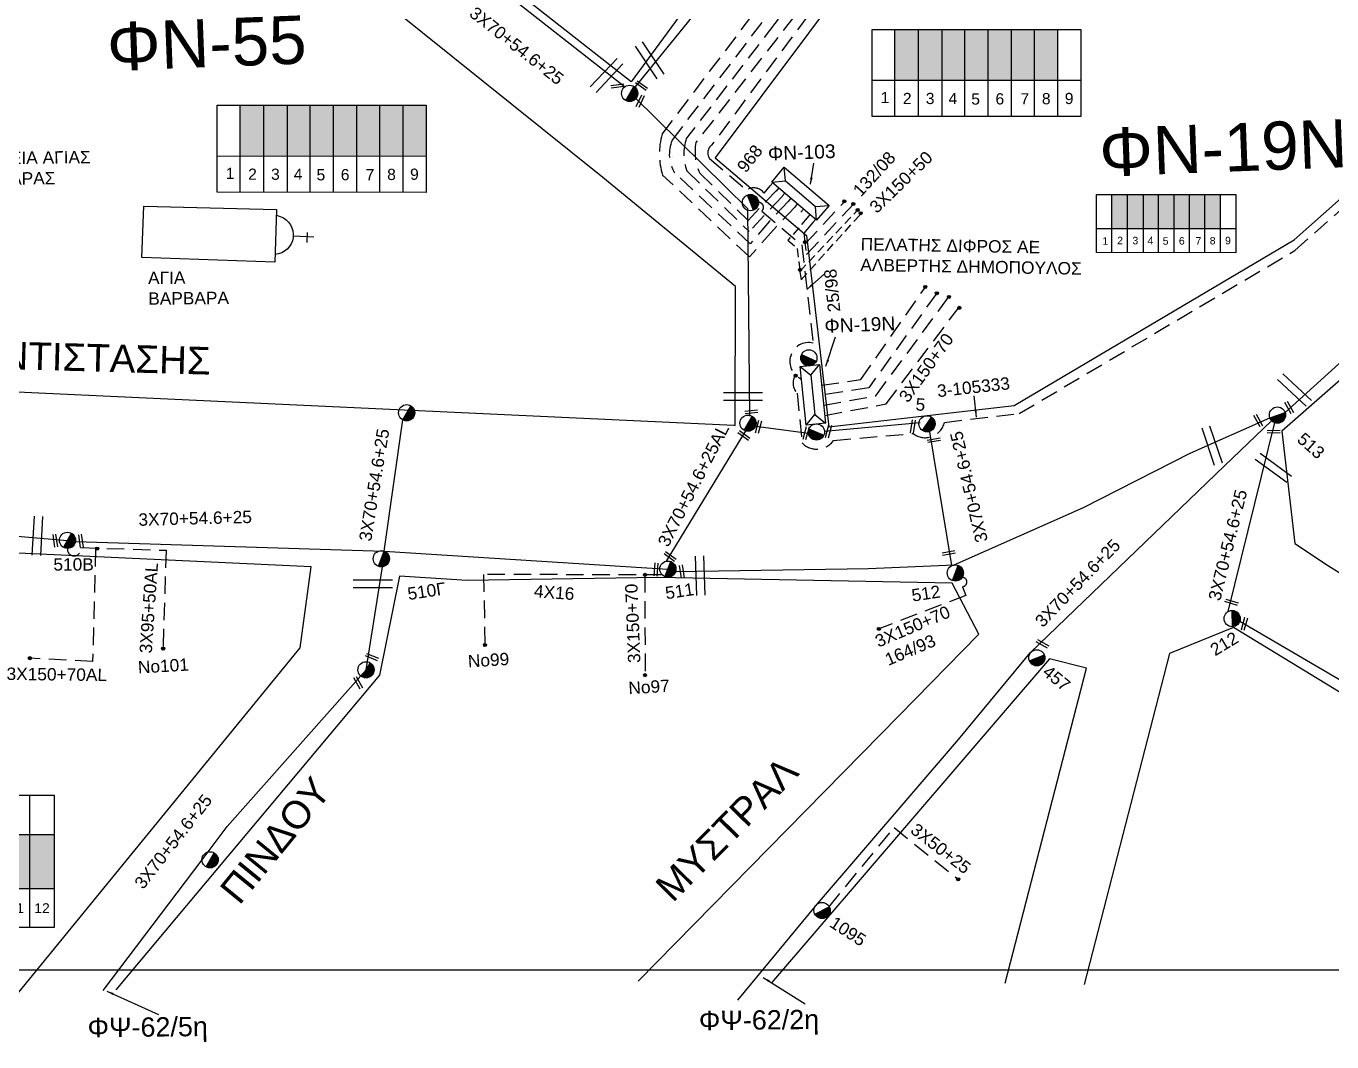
# Model space of a CAD drawing. Header units: millimetres. Extents: x 898 to 5598, y 789 to 3443.
# Drawn here: x 1073.8 to 1263.6, y 791.4 to 939 of the extents above; entities that cross this region are included whole.
import ezdxf
from ezdxf.enums import TextEntityAlignment as Align

# ---------------------------------------------------------------- set-up
doc = ezdxf.new("R2010")
doc.units = ezdxf.units.MM
doc.linetypes.add('DASHED', pattern=[19.05, 12.7, -6.35])
for name, color, linetype in [('Pillar OTE', 7, 'Continuous'), ('Άγνωστα', 7, 'Continuous'), ('Ασφαλειοκιβώτια Χ.Τ 12 αναχωρήσεων', 7, 'Continuous'), ('Εναέρια παροχή ΧΤ 4x16', 7, 'SYN_LINE'), ('Επιγραφές - Σχήματα', 7, 'Continuous'), ('Καλώδια ΧΤ   3x150+50AL', 7, 'DASHED'), ('Καλώδια ΧΤ   3x150+50AL XLPE', 7, 'DASHED'), ('Καλώδια ΧΤ   3x150+70AL', 7, 'DASHED'), ('Καλώδια ΧΤ   3x150AL+50CU', 7, 'DASHED'), ('Καλώδια ΧΤ   3x150AL+50XLPE', 7, 'DASHED'), ('Καλώδια ΧΤ   3x95+50 AL XLPE', 7, 'DASHED'), ('Μηχανική τομή', 7, 'Continuous'), ('Στύλος ΦΜ', 7, 'Continuous'), ('Στύλος ΦΜ @ 1', 7, 'Continuous'), ('Συνδέσεις', 7, 'Continuous'), ('Συνεστραμμένα ΧΤ   3x70+54.6+25 AL', 7, 'SYN_LINE'), ('Συνεστραμμένα ΧΤ   4x120+25 AL', 7, 'SYN_LINE'), ('Τομή', 7, 'Continuous'), ('Υποσταθμός εναέριος 2 στύλων', 7, 'Continuous'), ('Υποσταθμός πόλεως', 7, 'Continuous'), ('Υπόβαθρο ΔΕΗ', 7, 'Continuous'), ('Υπόγεια καλώδια Παροχών ΧΤ   4x50AL', 7, 'DASHED')]:
    doc.layers.add(name, color=color, linetype=linetype)
doc.styles.add('arial', font='arial.ttf')
doc.styles.get("Standard").update_dxf_attribs({"font": 'arial.ttf'})
doc.linetypes.add('SYN_LINE', pattern='A,0.5,-0.0001,["/\\/\\/\\/",Standard,S=0.1,R=0,X=0,Y=-0.05],-0.25', length=0.7501)
doc.dimstyles.new('ISO-25', dxfattribs={"dimtxt": 2.5, "dimasz": 2.5, "dimexe": 1.25, "dimexo": 0.625, "dimtad": 1, "dimtxsty": 'Standard', "dimcen": 2.5, "dimadec": 0, "dimazin": 0, "dimtfac": 1, "dimtmove": 0, "dimatfit": 3, "dimfxl": 1, "dimarcsym": 0})

# ---------------------------------------------------------------- blocks, each defined once
blk = doc.blocks.new('ΥΠΑΡΧΩΝ ΤΣΙΜΕΝΤΕΝΙΟΣ ΣΤΥΛΟΣ')
at = {"layer": 'Στύλος ΦΜ'}
blk.add_hatch(color=7, dxfattribs=at).paths.add_polyline_path([(-1.29, -2.28, 0.574793), (2.62, 0, 0.268822), (1.3, 2.27)])
at = {"layer": 'Στύλος ΦΜ', "color": 7}
blk.add_line((-1.29, -2.28), (1.3, 2.27), dxfattribs=at)
blk.add_circle((0, 0), 2.62, dxfattribs=at)
at = {"layer": 'Στύλος ΦΜ', "flags": 4}
for tag, p in [('ΑΡΙΘΜΟΣ', (-4.68, 8.05)), ('ΤΥΠΟΣ', (-4.91, 3.03))]:
    blk.add_attdef(tag, p, '', height=4, dxfattribs=at)
blk = doc.blocks.new('ΑΣΦΑΛΕΙΟΚΙΒΩΤΙΟ ΥΠΟΣΤΑΘΜΟΥ 12 ΑΝΑΧΩΡΗΣΕΩΝ')
at = {"layer": 'Ασφαλειοκιβώτια Χ.Τ 12 αναχωρήσεων', "ltscale": 40}
for p, q in [((-23.91, 54), (23.91, 54)), ((-9.83, 54), (-9.83, -54)), ((9.83, 54), (9.83, -54)), ((-23.91, 45), (23.91, 45)), ((-23.91, 36), (23.91, 36)), ((-23.91, 27), (23.91, 27)), ((-23.91, 18), (23.91, 18)), ((-23.91, 9), (23.91, 9)), ((-23.91, 0), (23.91, 0)), ((-23.91, -9), (23.91, -9)), ((-23.91, -18), (23.91, -18)), ((-23.91, -27), (23.91, -27)), ((-23.91, -36), (23.91, -36)), ((-23.91, -45), (23.91, -45))]:
    blk.add_line(p, q, dxfattribs=at)
at = {"layer": 'Ασφαλειοκιβώτια Χ.Τ 12 αναχωρήσεων'}
blk.add_lwpolyline([(-23.91, -54), (23.91, -54), (23.91, 54), (-23.91, 54)], close=True, dxfattribs=at)
for s, p in [('1', (-18.59, 51.17)), ('2', (-18.59, 42.6)), ('3', (-18.59, 33.53)), ('4', (-18.59, 24.51)), ('5', (-18.59, 15.5)), ('6', (-18.59, 6.36)), ('7', (-18.59, -1.88)), ('8', (-18.59, -11.57)), ('9', (-18.59, -20.26)), ('10', (-18.78, -28.51)), ('11', (-18.78, -37.31)), ('12', (-18.78, -46.68))]:
    blk.add_text(s, height=3.6, rotation=270, dxfattribs=at).set_placement(p)
at = {"layer": 'Ασφαλειοκιβώτια Χ.Τ 12 αναχωρήσεων', "ltscale": 40}
for tag, height, p in [('ΟΝΟΜΑ', 5, (0.11, 57.89)), ('ΚΕΙΜΕΝΟ 1', 2, (17.33, 49.23)), ('ΚΕΙΜΕΝΟ 2', 2, (17.33, 40.53)), ('ΚΕΙΜΕΝΟ 3', 2, (17.33, 31.39)), ('ΚΕΙΜΕΝΟ 4', 2, (17.33, 22.41)), ('ΚΕΙΜΕΝΟ 5', 2, (17.33, 13.57)), ('ΚΕΙΜΕΝΟ 6', 2, (17.33, 4.65)), ('ΚΕΙΜΕΝΟ 7', 2, (17.33, -4.42)), ('ΚΕΙΜΕΝΟ 8', 2, (17.33, -13.15)), ('ΚΕΙΜΕΝΟ 9', 2, (17.33, -22.28)), ('ΚΕΙΜΕΝΟ 10', 2, (17.33, -31.5)), ('ΚΕΙΜΕΝΟ 11', 2, (17.33, -40.57)), ('ΚΕΙΜΕΝΟ 12', 2, (17.33, -49.5)), ('ΣΧ', 2, (0.17, -56.08))]:
    blk.add_attdef(tag, text='', height=height, dxfattribs=at).set_placement(p, align=Align.MIDDLE_CENTER)
blk = doc.blocks.new('ΥΠΟΣΤΑΘΜΟΣ ΕΝΑΕΡΙΟΣ ΕΠΙ 2 ΣΤΥΛΩΝ')
at = {"layer": 'Υποσταθμός εναέριος 2 στύλων', "linetype": 'Continuous'}
for points in [[(-11.97, -2.11, 0.574793), (-8.45, -0.07, 0.268822), (-9.64, 1.98)], [(9.68, -2.15, 0.574793), (13.19, -0.1, 0.268822), (12.01, 1.95)]]:
    blk.add_hatch(color=256, dxfattribs=at).paths.add_polyline_path(points)
for p, q in [((-11.97, -2.11), (-9.64, 1.98)), ((9.68, -2.15), (12.01, 1.95))]:
    blk.add_line(p, q, dxfattribs=at)
for centre in [(-10.81, -0.07), (10.84, -0.1)]:
    blk.add_circle(centre, 2.36, dxfattribs=at)
at = {"layer": 'Υποσταθμός πόλεως', "linetype": 'Continuous', "ltscale": 40}
blk.add_lwpolyline([(-8.57, 2.82), (8.57, 2.82), (8.57, -2.82), (-8.57, -2.82)], close=True, dxfattribs=at)
for points in [[(-5.75, 0), (-8.57, 2.82)], [(-8.57, -2.82), (-5.75, 0)], [(-5.75, 0), (5.75, 0)], [(5.75, 0), (8.57, 2.82)], [(8.57, -2.82), (5.75, 0)]]:
    blk.add_lwpolyline(points, dxfattribs=at)
at = {"layer": 'Υποσταθμός εναέριος 2 στύλων', "ltscale": 40, "flags": 1}
for tag, p in [('ΜΕΤΑΣΧΗΜΑΤΙΣΜΟΣ', (14.09, 2.51)), ('ΙΣΧΥΣ', (14.07, -0.28)), ('ΑΡΙΘΜΟΣ', (14.19, -3))]:
    blk.add_attdef(tag, p, '', height=1.8, dxfattribs=at)
blk = doc.blocks.new('ΥΠΟΣΤΑΘΜΟΣ ΠΟΛΕΩΣ 8 ΑΝΑΧΩΡΗΣΕΩΝ')
at = {"layer": 'Υποσταθμός πόλεως', "linetype": 'Continuous', "ltscale": 40}
for p, q in [((-8.18, -2.82), (-8.18, -4)), ((-5.9, -2.82), (-5.9, -4)), ((-3.55, -2.82), (-3.55, -4)), ((-1.28, -2.82), (-1.28, -4)), ((1.23, -2.82), (1.23, -4)), ((3.56, -2.82), (3.56, -4)), ((6.03, -2.82), (6.03, -4)), ((8.16, -2.82), (8.16, -4))]:
    blk.add_line(p, q, dxfattribs=at)
blk.add_lwpolyline([(-8.57, 2.82), (8.57, 2.82), (8.57, -2.82), (-8.57, -2.82)], close=True, dxfattribs=at)
for points in [[(-5.75, 0), (-8.57, 2.82)], [(5.75, 0), (8.57, 2.82)], [(-8.57, -2.82), (-5.75, 0)], [(-5.75, 0), (5.75, 0)], [(8.57, -2.82), (5.75, 0)]]:
    blk.add_lwpolyline(points, dxfattribs=at)
at = {"layer": 'Υποσταθμός πόλεως', "linetype": 'SYN_LINE', "ltscale": 40, "flags": 1}
for tag, p in [('ΜΕΤΑΣΧΗΜΑΤΙΣΜΟΣ', (9.59, 1.44)), ('ΙΣΧΥΣ', (9.57, -1.35)), ('ΑΡΙΘΜΟΣ', (9.69, -4.07))]:
    blk.add_attdef(tag, p, '', height=1.8, dxfattribs=at)
blk = doc.blocks.new('ΤΟΜΗ')
at = {"layer": 'Τομή', "ltscale": 40}
for p, q in [((-5.68, 0), (5.68, 0)), ((5.68, -2.33), (-5.68, -2.33))]:
    blk.add_line(p, q, dxfattribs=at)
blk = doc.blocks.new('ΜΗΧΑΝΙΚΗ ΤΟΜΗ')
at = {"layer": 'Μηχανική τομή', "ltscale": 40}
for p, q in [((-1.89, 0.78), (1.89, 0.78)), ((1.89, 0), (-1.89, 0))]:
    blk.add_line(p, q, dxfattribs=at)
blk = doc.blocks.new('_ΣΥΝΔΕΣΗ')
at = {"layer": 'Συνδέσεις', "linetype": 'SYN_LINE', "ltscale": 40}
blk.add_hatch(color=256, dxfattribs=at).paths.add_polyline_path([(0.5, -0.01, 1), (-0.5, -0.01, 1)])
at = {"layer": 'Συνδέσεις'}
blk.add_circle((0, -0.01), 0.5, dxfattribs=at)

msp = doc.modelspace()

# ---------------------------------------------------------------- hatches: boundary and pattern name
at = {"layer": 'Καλώδια ΧΤ   3x150AL+50XLPE', "linetype": 'DASHED', "ltscale": 0.2}
h = msp.add_hatch(color=27, dxfattribs=at)
h.dxf.hatch_style = 1
h.paths.add_polyline_path([(1203.5, 938.48), (1200.06, 938.48), (1200.06, 931.12), (1203.5, 931.12)])
h = msp.add_hatch(color=1, dxfattribs=at)
h.dxf.hatch_style = 1
h.paths.add_polyline_path([(1206.94, 938.48), (1203.5, 938.48), (1203.5, 931.12), (1206.93, 931.11)])
h = msp.add_hatch(color=62, dxfattribs=at)
h.dxf.hatch_style = 1
h.paths.add_polyline_path([(1210.23, 938.48), (1206.94, 938.48), (1206.93, 931.11), (1210.23, 931.11)])
h = msp.add_hatch(color=6, dxfattribs=at)
h.dxf.hatch_style = 1
h.paths.add_polyline_path([(1213.62, 938.48), (1210.23, 938.48), (1210.23, 931.11), (1213.62, 931.11)])
h = msp.add_hatch(color=151, dxfattribs=at)
h.dxf.hatch_style = 1
h.paths.add_polyline_path([(1217.02, 938.48), (1213.62, 938.48), (1213.62, 931.11), (1217.02, 931.1)])
h = msp.add_hatch(color=2, dxfattribs=at)
h.dxf.hatch_style = 1
h.paths.add_polyline_path([(1220.35, 938.48), (1217.02, 938.48), (1217.02, 931.1), (1220.35, 931.1)])
h = msp.add_hatch(color=30, dxfattribs=at)
h.dxf.hatch_style = 1
h.paths.add_polyline_path([(1223.74, 938.48), (1220.35, 938.48), (1220.35, 931.1), (1223.74, 931.1)])
h = msp.add_hatch(color=2, dxfattribs=at)
h.dxf.hatch_style = 1
h.paths.add_polyline_path([(1108.34, 927.47), (1104.9, 927.47), (1104.9, 920.11), (1108.34, 920.11)])
h = msp.add_hatch(color=5, dxfattribs=at)
h.dxf.hatch_style = 1
h.paths.add_polyline_path([(1111.78, 927.47), (1108.34, 927.47), (1108.34, 920.11), (1111.78, 920.1)])
h = msp.add_hatch(color=133, dxfattribs=at)
h.dxf.hatch_style = 1
h.paths.add_polyline_path([(1115.08, 927.47), (1111.78, 927.47), (1111.78, 920.1), (1115.08, 920.1)])
h = msp.add_hatch(color=27, dxfattribs=at)
h.dxf.hatch_style = 1
h.paths.add_polyline_path([(1118.46, 927.47), (1115.08, 927.47), (1115.08, 920.1), (1118.46, 920.1)])
h = msp.add_hatch(color=173, dxfattribs=at)
h.dxf.hatch_style = 1
h.paths.add_polyline_path([(1121.86, 927.47), (1118.46, 927.47), (1118.46, 920.1), (1121.86, 920.09)])
h = msp.add_hatch(color=1, dxfattribs=at)
h.dxf.hatch_style = 1
h.paths.add_polyline_path([(1125.2, 927.47), (1121.86, 927.47), (1121.86, 920.09), (1125.2, 920.09)])
h = msp.add_hatch(color=30, dxfattribs=at)
h.dxf.hatch_style = 1
h.paths.add_polyline_path([(1128.59, 927.47), (1125.2, 927.47), (1125.2, 920.09), (1128.59, 920.09)])
h = msp.add_hatch(color=85, dxfattribs=at)
h.dxf.hatch_style = 1
h.paths.add_polyline_path([(1131.91, 927.47), (1128.59, 927.47), (1128.59, 920.09), (1131.91, 920.08)])
h = msp.add_hatch(color=6, dxfattribs=at)
h.dxf.hatch_style = 1
h.paths.add_polyline_path([(1074.32, 821.51), (1070.72, 821.51), (1070.72, 813.65), (1074.32, 813.65)])
h = msp.add_hatch(color=5, dxfattribs=at)
h.dxf.hatch_style = 1
h.paths.add_polyline_path([(1077.92, 821.51), (1074.32, 821.51), (1074.32, 813.65), (1077.92, 813.65)])
at = {"layer": 'Συνεστραμμένα ΧΤ   4x120+25 AL', "ltscale": 0.2}
h = msp.add_hatch(color=2, dxfattribs=at)
h.dxf.hatch_style = 1
h.paths.add_polyline_path([(1233.87, 914.48), (1231.58, 914.49), (1231.58, 909.58), (1233.87, 909.58)])
h = msp.add_hatch(color=151, dxfattribs=at)
h.dxf.hatch_style = 1
h.paths.add_polyline_path([(1236.17, 909.58), (1236.17, 914.48), (1233.87, 914.48), (1233.87, 909.58)])
h = msp.add_hatch(color=6, dxfattribs=at)
h.dxf.hatch_style = 1
h.paths.add_polyline_path([(1238.36, 914.48), (1236.17, 914.48), (1236.17, 909.58), (1238.36, 909.57)])
h = msp.add_hatch(color=27, dxfattribs=at)
h.dxf.hatch_style = 1
h.paths.add_polyline_path([(1240.62, 914.48), (1238.36, 914.48), (1238.36, 909.57), (1240.62, 909.57)])
h = msp.add_hatch(color=62, dxfattribs=at)
h.dxf.hatch_style = 1
h.paths.add_polyline_path([(1240.62, 909.57), (1242.88, 909.57), (1242.88, 914.48), (1240.62, 914.48)])
h = msp.add_hatch(color=133, dxfattribs=at)
h.dxf.hatch_style = 1
h.paths.add_polyline_path([(1245.09, 914.48), (1242.8, 914.48), (1242.8, 909.57), (1245.09, 909.57)])
h = msp.add_hatch(color=1, dxfattribs=at)
h.dxf.hatch_style = 1
h.paths.add_polyline_path([(1247.37, 914.51), (1245.08, 914.51), (1245.07, 909.61), (1247.37, 909.61)])

# ---------------------------------------------------------------- linework, layer by layer
at = {"layer": 'Pillar OTE', "ltscale": 40}
for points in [[(1196.73, 925.84), (1196.73, 938.48), (1227.06, 938.48), (1227.06, 925.81), (1196.73, 925.84)], [(1200.06, 925.84), (1200.06, 938.48)], [(1203.49, 925.83), (1203.5, 938.48)], [(1206.93, 925.83), (1206.94, 938.48)], [(1210.23, 925.83), (1210.23, 938.48)], [(1213.62, 925.82), (1213.62, 938.48)], [(1217.01, 925.82), (1217.02, 938.48)], [(1220.35, 925.82), (1220.35, 938.48)], [(1223.74, 925.81), (1223.74, 938.48)], [(1196.73, 931.12), (1227.06, 931.09)], [(1101.57, 914.83), (1101.57, 927.47), (1131.91, 927.47), (1131.91, 914.8), (1101.57, 914.83)], [(1104.9, 914.83), (1104.9, 927.47)], [(1108.34, 914.82), (1108.34, 927.47)], [(1111.78, 914.82), (1111.78, 927.47)], [(1115.08, 914.82), (1115.08, 927.47)], [(1118.46, 914.81), (1118.46, 927.47)], [(1121.86, 914.81), (1121.86, 927.47)], [(1125.2, 914.81), (1125.2, 927.47)], [(1128.59, 914.8), (1128.59, 927.47)], [(1101.57, 920.11), (1131.91, 920.08)], [(1229.36, 906.06), (1229.36, 914.49), (1249.58, 914.48), (1249.58, 906.04), (1229.36, 906.06)], [(1231.58, 906.06), (1231.58, 914.49)], [(1233.87, 906.06), (1233.87, 914.48)], [(1236.16, 906.06), (1236.17, 914.48)], [(1238.36, 906.05), (1238.36, 914.48)], [(1240.62, 906.05), (1240.62, 914.48)], [(1242.88, 906.05), (1242.88, 914.48)], [(1245.11, 906.05), (1245.11, 914.48)], [(1247.36, 906.05), (1247.36, 914.48)], [(1229.36, 909.58), (1249.58, 909.56)]]:
    msp.add_lwpolyline(points, dxfattribs=at)
at = {"layer": 'Άγνωστα', "color": 1, "linetype": 'SYN_LINE', "ltscale": 20}
msp.add_lwpolyline([(1256.76, 882.82), (1279.66, 903.6), (1288.55, 911.97), (1309.26, 930.06), (1329.13, 946.71), (1355.46, 969.34), (1360.01, 972.9)], dxfattribs=at)
at = {"layer": 'Άγνωστα', "color": 1, "linetype": 'SYN_LINE', "ltscale": 15}
msp.add_lwpolyline([(1178.98, 882.27), (1178.7, 912.43), (1162.15, 928.69)], dxfattribs=at)
at = {"layer": 'Άγνωστα', "color": 27, "linetype": 'DASHED', "ltscale": 0.2}
msp.add_lwpolyline([(1189.41, 886.78), (1195.1, 887.61), (1204.49, 901.02)], dxfattribs=at)
at = {"layer": 'Άγνωστα', "color": 6, "linetype": 'DASHED', "ltscale": 0.2}
msp.add_lwpolyline([(1206.15, 900.17), (1196.25, 886.41), (1189.56, 885.39)], dxfattribs=at)
at = {"layer": 'Άγνωστα', "color": 151, "linetype": 'DASHED', "ltscale": 0.2}
for points in [[(1189.71, 883.88), (1197.29, 885.26), (1207.88, 899.6)], [(1190.44, 810.95), (1199.93, 822.5), (1209.24, 814.99)]]:
    msp.add_lwpolyline(points, dxfattribs=at)
at = {"layer": 'Άγνωστα', "color": 2, "linetype": 'DASHED', "ltscale": 0.2}
msp.add_lwpolyline([(1189.86, 882.4), (1198.79, 884.07), (1209.38, 898.14)], dxfattribs=at)
at = {"layer": 'Άγνωστα', "color": 133, "linetype": 'SYN_LINE', "ltscale": 20}
msp.add_lwpolyline([(1125.84, 862.67), (1128.52, 881.75)], dxfattribs=at)
at = {"layer": 'Άγνωστα', "color": 62, "linetype": 'SYN_LINE', "ltscale": 20}
for points in [[(1168.19, 859.73), (1196.21, 860.16), (1208.66, 860.67), (1227.47, 869), (1242.98, 876.89), (1254.53, 882.06)], [(1208.34, 860.57), (1205.05, 880.61)]]:
    msp.add_lwpolyline(points, dxfattribs=at)
at = {"layer": 'Άγνωστα', "color": 151, "linetype": 'SYN_LINE', "ltscale": 20}
msp.add_lwpolyline([(1177.25, 797.4), (1188.49, 811.09), (1209.3, 835.3), (1219.77, 847.92), (1247.94, 875.09), (1254.79, 881.63)], dxfattribs=at)
at = {"layer": 'Άγνωστα', "color": 6, "linetype": 'SYN_LINE', "ltscale": 20}
for points in [[(1255.2, 881.35), (1248.46, 853.88)], [(1085, 798.83), (1099.36, 817.82), (1103.03, 822.68), (1123.19, 845.43), (1125.59, 860.41)]]:
    msp.add_lwpolyline(points, dxfattribs=at)
at = {"layer": 'Άγνωστα', "color": 133, "linetype": 'DASHED', "ltscale": 0.2}
msp.add_arc((1080.77, 862.95), 0.971, 173.3021, 14.1443, dxfattribs=at)
at = {"layer": 'Άγνωστα', "color": 62, "linetype": 'DASHED', "ltscale": 0.2}
msp.add_arc((1209.85, 858.19), 0.665, 271.025, 92.1995, dxfattribs=at)
at = {"layer": 'Εναέρια παροχή ΧΤ 4x16', "color": 133, "linetype": 'DASHED', "ltscale": 0.2}
msp.add_lwpolyline([(1166.24, 859.21), (1140.26, 859.29), (1140.47, 849.04)], dxfattribs=at)
at = {"layer": 'Επιγραφές - Σχήματα'}
msp.add_lwpolyline([(924.79, 801.84), (2932.69, 801.84)], dxfattribs=at)
at = {"layer": 'Καλώδια ΧΤ   3x150+50AL', "color": 151, "linetype": 'DASHED', "ltscale": 0.2}
msp.add_lwpolyline([(1220.86, 1078.34), (1231.68, 1069.9), (1256.39, 1051.61), (1252.68, 1046.62), (1260.38, 1040.91), (1253.02, 1030.73), (1232.16, 1003.33), (1218.15, 984.17), (1207.22, 969.31), (1194.73, 952.36), (1171.13, 922.04, 0.157205), (1171.68, 917.62), (1178.71, 910.74)], format="xyb", dxfattribs=at)
at = {"layer": 'Καλώδια ΧΤ   3x150+50AL', "color": 1, "linetype": 'DASHED', "ltscale": 0.2}
for points in [[(1185.59, 888.27, 0.332346), (1185.83, 885.61), (1186.57, 878.42, 0.480357), (1191.14, 878.76), (1202.7, 879.77, 0.556294), (1207.24, 881.39), (1218.11, 882.65), (1258.17, 906.35), (1300.42, 943.74, -0.363509), (1301.7, 945.7)], [(1180.23, 913.36, -0.690614), (1180.71, 912.09), (1186.51, 907.16), (1188.17, 892.91, 0.926162), (1186.49, 887.68)]]:
    msp.add_lwpolyline(points, format="xyb", dxfattribs=at)
at = {"layer": 'Καλώδια ΧΤ   3x150+50AL', "color": 151, "linetype": 'DASHED', "ltscale": 0.2}
msp.add_lwpolyline([(1182.97, 915.22), (1178.71, 910.74)], dxfattribs=at)
at = {"layer": 'Καλώδια ΧΤ   3x150+50AL XLPE', "color": 6, "linetype": 'DASHED', "ltscale": 0.2}
msp.add_lwpolyline([(1222.38, 1075.2), (1222.48, 1075.12), (1235.07, 1065.79), (1254.82, 1051.48), (1251.16, 1046.47), (1258.68, 1040.79), (1246.71, 1024.94), (1232.4, 1005.85), (1216.63, 984.88), (1199.19, 961.22), (1182.58, 939.33), (1169.74, 922.62, 0.165334), (1169.81, 917.93), (1178.89, 909.11)], format="xyb", dxfattribs=at)
at = {"layer": 'Καλώδια ΧΤ   3x150+50AL XLPE', "color": 62, "linetype": 'DASHED', "ltscale": 0.2}
msp.add_lwpolyline([(1273.26, 1075.81, -0.326468), (1273.38, 1073.43), (1272.58, 1072.45), (1271.66, 1071.4), (1256.77, 1053.05), (1257.97, 1052.07), (1254.12, 1046.86), (1262.37, 1040.89), (1262.24, 1040.69), (1234.91, 1004.25), (1215.66, 978.26), (1187.4, 940.46), (1173.42, 921.66, 0.415055), (1173.12, 919.74), (1178.51, 915.15, -0.405239), (1181.03, 914.7), (1181.91, 915.74)], format="xyb", dxfattribs=at)
at = {"layer": 'Καλώδια ΧΤ   3x150+50AL XLPE', "color": 2, "linetype": 'DASHED', "ltscale": 0.2}
for points in [[(1167.67, 922.35), (1186.59, 947.11), (1207.17, 974.96), (1226.34, 1000.08), (1254.05, 1037.1), (1256.45, 1040.31), (1250.78, 1044.55)], [(1184.53, 913.5), (1181.83, 910.62), (1179.02, 907.35), (1168.03, 917.67)]]:
    msp.add_lwpolyline(points, dxfattribs=at)
at = {"layer": 'Καλώδια ΧΤ   3x150+50AL XLPE', "color": 30, "linetype": 'DASHED', "ltscale": 0.2}
for points in [[(1166.21, 923.25), (1182.57, 944.79), (1197.89, 965.61), (1211.18, 982.75), (1225.52, 1001.57), (1245.49, 1028.05), (1254.13, 1040.02)], [(1185.49, 912.68), (1182.43, 909.35), (1178.9, 905.44), (1166.3, 917.32)]]:
    msp.add_lwpolyline(points, dxfattribs=at)
at = {"layer": 'Καλώδια ΧΤ   3x150+50AL XLPE', "color": 6, "linetype": 'DASHED', "ltscale": 0.2}
msp.add_lwpolyline([(1167.71, 919.98), (1167.71, 919.98), (1167.71, 919.98)], close=True, dxfattribs=at)
at = {"layer": 'Καλώδια ΧΤ   3x150+50AL XLPE', "color": 151, "linetype": 'DASHED', "ltscale": 0.2}
msp.add_lwpolyline([(1169.41, 919.84), (1169.41, 919.84), (1169.41, 919.84)], close=True, dxfattribs=at)
at = {"layer": 'Καλώδια ΧΤ   3x150+50AL XLPE', "color": 6, "linetype": 'DASHED', "ltscale": 0.2}
msp.add_lwpolyline([(1183.67, 914.23), (1178.89, 909.11)], dxfattribs=at)
at = {"layer": 'Καλώδια ΧΤ   3x150+50AL XLPE', "color": 27, "linetype": 'DASHED', "ltscale": 0.2}
for points in [[(1188.12, 910.43), (1186.81, 908.89), (1187.19, 905.79), (1194.13, 913.18)], [(1187, 907.34), (1192.83, 913.55)]]:
    msp.add_lwpolyline(points, dxfattribs=at)
at = {"layer": 'Καλώδια ΧΤ   3x150+50AL XLPE', "color": 85, "linetype": 'DASHED', "ltscale": 0.1}
for points in [[(1187.31, 911.12), (1184.5, 907.84), (1185.87, 906.67), (1186.26, 903.33), (1186.26, 903.33), (1186.41, 902.09), (1195.28, 911.87)], [(1186.26, 903.33), (1194.68, 912.29)]]:
    msp.add_lwpolyline(points, dxfattribs=at)
at = {"layer": 'Καλώδια ΧΤ   3x150+50AL XLPE', "color": 30, "linetype": 'DASHED', "ltscale": 0.2}
msp.add_arc((1176.51, 920.44), 10.68, 164.736, 197.0098, dxfattribs=at)
at = {"layer": 'Καλώδια ΧΤ   3x150+50AL XLPE', "color": 2, "linetype": 'DASHED', "ltscale": 0.2}
msp.add_arc((1172.41, 920.36), 5.14, 157.1814, 211.583, dxfattribs=at)
at = {"layer": 'Καλώδια ΧΤ   3x150+70AL', "color": 133, "linetype": 'DASHED', "ltscale": 0.2}
for points in [[(1083.9, 862.99), (1083.45, 846.64), (1074.33, 847.12)], [(1163.71, 859.22), (1163.75, 844.64)]]:
    msp.add_lwpolyline(points, dxfattribs=at)
at = {"layer": 'Καλώδια ΧΤ   3x150+70AL', "color": 62, "linetype": 'DASHED', "ltscale": 0.2}
msp.add_lwpolyline([(1209.87, 857.5), (1210.34, 856.23), (1197.72, 851.38)], dxfattribs=at)
at = {"layer": 'Καλώδια ΧΤ   3x150AL+50CU', "color": 151, "linetype": 'SYN_LINE', "ltscale": 20}
msp.add_lwpolyline([(996.07, 872), (1027.03, 870.07), (1055.02, 866.33), (1079.81, 864.24)], dxfattribs=at)
at = {"layer": 'Καλώδια ΧΤ   3x95+50 AL XLPE', "color": 133, "linetype": 'DASHED', "ltscale": 0.2}
msp.add_lwpolyline([(1081.72, 863.19), (1094.13, 862.8), (1093.68, 848.41)], dxfattribs=at)
at = {"layer": 'Συνεστραμμένα ΧΤ   3x70+54.6+25 AL', "color": 2, "linetype": 'SYN_LINE', "ltscale": 11}
msp.add_lwpolyline([(1248.08, 1044.49), (1224.96, 1012.35), (1206.58, 986.93), (1187.7, 962.16), (1175.79, 946.74), (1162.27, 930.09)], dxfattribs=at)
at = {"layer": 'Συνεστραμμένα ΧΤ   3x70+54.6+25 AL', "color": 30, "ltscale": 11}
msp.add_lwpolyline([(1160.69, 930.2), (1141.69, 945.17)], dxfattribs=at)
at = {"layer": 'Συνεστραμμένα ΧΤ   3x70+54.6+25 AL', "color": 133, "linetype": 'SYN_LINE', "ltscale": 8}
msp.add_lwpolyline([(1179.84, 880.83), (1187.49, 879.84)], dxfattribs=at)
at = {"layer": 'Συνεστραμμένα ΧΤ   3x70+54.6+25 AL', "color": 62, "linetype": 'SYN_LINE', "ltscale": 15}
msp.add_lwpolyline([(1203.72, 881.3), (1189.81, 880.06)], dxfattribs=at)
at = {"layer": 'Συνεστραμμένα ΧΤ   3x70+54.6+25 AL', "color": 133, "ltscale": 20}
msp.add_lwpolyline([(1166.88, 861.23), (1178.54, 880.38)], dxfattribs=at)
at = {"layer": 'Συνεστραμμένα ΧΤ   3x70+54.6+25 AL', "color": 4, "linetype": 'SYN_LINE', "ltscale": 20}
msp.add_lwpolyline([(1080.98, 864.08), (1125.84, 862.67), (1167.06, 860.06)], dxfattribs=at)
at = {"layer": 'Υπόβαθρο ΔΕΗ', "color": 7}
for points in [[(1217.4, 883.84), (1258.06, 907.9), (1296.46, 941.89), (1348.44, 989.01), (1392.36, 1027.63), (1424.19, 1055.89), (1451.52, 1080.38), (1410.56, 1117.33), (1379.29, 1146.8), (1357.64, 1166.67), (1265.06, 1042.05), (1214.5, 974.04), (1173.94, 919.84), (1187.22, 908.54), (1190.47, 880.73), (1217.4, 883.84)], [(1126.29, 958.69), (1182.2, 1029.21), (1205.95, 1059.96), (1214.32, 1070.94), (1246.88, 1045.54), (1246.86, 1044.68), (1216.32, 1004.32), (1190.19, 969.31), (1168.72, 940.34), (1161.71, 930.89), (1126.29, 958.69)]]:
    msp.add_lwpolyline(points, dxfattribs=at)
at = {"layer": 'Υπόβαθρο ΔΕΗ', "color": 0}
msp.add_lwpolyline([(1024.9, 896.67, 0.146746), (1023.31, 890.87, 0.338442), (1025.61, 888.01), (1176.65, 880.96), (1176.85, 880.94), (1176.91, 901.14), (1157.63, 916.95), (1091.97, 969.66, 0.164345), (1083.49, 971.08), (1082.66, 970.95), (1072.2, 957.68)], format="xyb", close=True, dxfattribs=at)
at = {"layer": 'Υπόβαθρο ΔΕΗ', "color": 7}
msp.add_lwpolyline([(1327.13, 824.15), (1402.24, 930.04, 0.218727), (1401.7, 931.44), (1376.89, 944.51), (1352.82, 965.78), (1305.56, 923.31), (1290.22, 909.83), (1256.3, 880.09), (1256.3, 880.09), (1256.3, 880.09), (1256.3, 880.09), (1258.18, 863.78), (1263.09, 860.53), (1289.77, 843.93), (1299.99, 838.1), (1307.91, 833.94), (1310.05, 832.81), (1318.24, 828.77), (1326.85, 823.75)], format="xyb", dxfattribs=at)
at = {"layer": 'Υπόβαθρο ΔΕΗ'}
for points in [[(1110.2, 912.3), (1109.95, 904.68), (1090.6, 905.32), (1090.92, 912.79), (1110.2, 912.3)], [(1114.66, 907.54), (1114.71, 909)], [(1112.61, 908.47), (1115.63, 908.34)], [(1162.74, 800.16), (1200.68, 838.79), (1212.25, 850.62), (1208.37, 858.01), (1165.65, 858.85), (1137.9, 858.4), (1128.04, 859.06), (1125.16, 844.65), (1086.85, 798.91)], [(1309.53, 799.4), (1317.78, 811.3), (1285.71, 828.26), (1269.86, 839.04), (1249.26, 851.56), (1239.95, 847.82), (1227.56, 799.68)], [(1216.06, 799.88), (1227.91, 845.65), (1222.51, 847.03), (1182.11, 799.96)]]:
    msp.add_lwpolyline(points, dxfattribs=at)
msp.add_lwpolyline([(1110.17, 911.5), (1110.73, 911.3, -0.810122), (1109.99, 905.79, -2.688968)], format="xyb", dxfattribs=at)
at = {"layer": 'Υπόβαθρο ΔΕΗ', "color": 0}
msp.add_lwpolyline([(1072.35, 798.08), (1113.61, 848.6), (1115.22, 860.37), (1056.02, 863.16), (1042.98, 863.71), (1040.62, 843.17), (1008.33, 801.07)], dxfattribs=at)
at = {"layer": 'Υπόγεια καλώδια Παροχών ΧΤ   4x50AL', "color": 6, "linetype": 'Continuous', "ltscale": 0.2}
msp.add_lwpolyline([(1250.19, 852.5), (1280.65, 834.69), (1300.89, 823.09), (1327.77, 807.23), (1340.41, 799.55)], dxfattribs=at)

# ---------------------------------------------------------------- block references
at = {"layer": 'Ασφαλειοκιβώτια Χ.Τ 12 αναχωρήσεων', "xscale": 0.4, "yscale": 0.4, "zscale": 0.4, "rotation": 90}
msp.add_blockref('ΑΣΦΑΛΕΙΟΚΙΒΩΤΙΟ ΥΠΟΣΤΑΘΜΟΥ 12 ΑΝΑΧΩΡΗΣΕΩΝ', (1056.32, 817.58), dxfattribs=at)
at = {"layer": 'Μηχανική τομή'}
for p, xscale, yscale, zscale, rotation in [((1159.75, 930.08), 0.4999999999999997, 0.4999999999999997, 0.4999999999999997, 7.054229456202355), ((1163.12, 930.16), 0.4999999999999998, 0.4999999999999998, 0.4999999999999998, 324.6353855541657), ((1163.23, 927.98), 0.4999999999999998, 0.4999999999999998, 0.4999999999999998, 64.41914821340788), ((1257.52, 883.63), 0.4999999999999998, 0.4999999999999998, 0.4999999999999998, 118.9980542140596), ((1179.21, 882.72), 0.4999999999999996, 0.4999999999999996, 0.4999999999999996, 6.791161597129809), ((1253, 881.73), 0.4999999999999998, 0.4999999999999998, 0.4999999999999998, 118.9980542140596), ((1180.41, 880.67), 0.4999999999999998, 0.4999999999999998, 0.4999999999999998, 74.61456083568078), ((1187.33, 879.77), 0.4999999999999997, 0.4999999999999997, 0.4999999999999997, 74.61456083568078), ((1190.59, 880), 0.4999999999999997, 0.4999999999999997, 0.4999999999999997, 74.61456083568078), ((1202.86, 880.75), 0.4999999999999998, 0.4999999999999998, 0.4999999999999998, 81.21712041759847), ((1178.22, 879.63), 0.4999999999999998, 0.4999999999999998, 0.4999999999999998, 143.8774268918203), ((1205.75, 878.6), 0.4999999999999998, 0.4999999999999998, 0.4999999999999998, 9.854453102969908), ((1255.11, 880.24), 0.4999999999999998, 0.4999999999999998, 0.4999999999999998, 180.926708795244), ((1078.23, 864.22), 0.4999999999999997, 0.4999999999999997, 0.4999999999999997, 98.65271824303333), ((1081.96, 864.19), 0.4999999999999997, 0.4999999999999997, 0.4999999999999997, 98.65271824303333), ((1167.49, 862.05), 0.4999999999999998, 0.4999999999999998, 0.4999999999999998, 143.8774268918203), ((1207.91, 862.2), 0.4999999999999998, 0.4999999999999998, 0.4999999999999998, 9.854453102969908), ((1165.53, 859.99), 0.4999999999999999, 0.4999999999999999, 0.4999999999999999, 85.05557865549586), ((1169.3, 859.73), 0.4999999999999998, 0.4999999999999998, 0.4999999999999998, 98.65271824303333), ((1249.04, 855.43), 0.4999999999999997, 0.4999999999999997, 0.4999999999999997, 163.0574753017423), ((1251.03, 852.04), 0.4999999999999998, 0.4999999999999998, 0.4999999999999998, 74.61456083568078), ((1221.41, 849.04), 0.4999999999999999, 0.4999999999999999, 0.4999999999999999, 331.3442532157324), ((1124.13, 847.46), 0.4999999999999998, 0.4999999999999998, 0.4999999999999998, 157.8113953237679), ((1122.24, 843.62), 0.4999999999999998, 0.4999999999999998, 0.4999999999999998, 118.9980542140596)]:
    msp.add_blockref('ΜΗΧΑΝΙΚΗ ΤΟΜΗ', p, dxfattribs=dict(at, xscale=xscale, yscale=yscale, zscale=zscale, rotation=rotation))
at = {"layer": 'Στύλος ΦΜ @ 1', "ltscale": 40, "xscale": 0.4499999999998181, "yscale": 0.4499999999998181, "zscale": 0.4499999999998181}
for p in [(1161.51, 929.19), (1129.1, 882.78), (1178.71, 881.27), (1123.19, 845.43), (1100.53, 817.82)]:
    msp.add_blockref('ΥΠΑΡΧΩΝ ΤΣΙΜΕΝΤΕΝΙΟΣ ΣΤΥΛΟΣ', p, dxfattribs=at)
at = {"layer": 'Στύλος ΦΜ @ 1', "ltscale": 40}
ref = msp.add_blockref('ΥΠΑΡΧΩΝ ΤΣΙΜΕΝΤΕΝΙΟΣ ΣΤΥΛΟΣ', (1179.06, 913.32), dxfattribs=dict(at, xscale=0.4499999999998181, yscale=0.4499999999998181, zscale=0.4499999999998181, rotation=51.83565940301539))
ref.add_attrib('ΤΥΠΟΣ', '968', (1178.37, 917.52), dxfattribs={"layer": 'Στύλος ΦΜ', "height": 1.8, "rotation": 51.8357, "flags": 4})
ref = msp.add_blockref('ΥΠΑΡΧΩΝ ΤΣΙΜΕΝΤΕΝΙΟΣ ΣΤΥΛΟΣ', (1204.72, 881.18), dxfattribs=dict(at, xscale=0.4499999999998181, yscale=0.4499999999998181, zscale=0.4499999999998181, rotation=355.4231571761449))
ref.add_attrib('ΤΥΠΟΣ', '5', (1203, 883.14), dxfattribs={"layer": 'Στύλος ΦΜ', "height": 1.8, "rotation": 355.4232, "flags": 4})
ref = msp.add_blockref('ΥΠΑΡΧΩΝ ΤΣΙΜΕΝΤΕΝΙΟΣ ΣΤΥΛΟΣ', (1255.65, 882.44), dxfattribs=dict(at, xscale=0.4499999999998183, yscale=0.4499999999998183, zscale=0.4499999999998183, rotation=318.3728831311853))
ref.add_attrib('ΤΥΠΟΣ', '513', (1258.36, 878.71), dxfattribs={"layer": 'Στύλος ΦΜ', "height": 1.8, "rotation": 318.3729, "flags": 4})
ref = msp.add_blockref('ΥΠΑΡΧΩΝ ΤΣΙΜΕΝΤΕΝΙΟΣ ΣΤΥΛΟΣ', (1079.81, 864.25), dxfattribs=dict(at, xscale=0.4499999999998181, yscale=0.4499999999998181, zscale=0.4499999999998181))
ref.add_attrib('ΤΥΠΟΣ', '510B', (1077.76, 859.85), dxfattribs={"layer": 'Στύλος ΦΜ', "height": 1.8, "flags": 4})
ref = msp.add_blockref('ΥΠΑΡΧΩΝ ΤΣΙΜΕΝΤΕΝΙΟΣ ΣΤΥΛΟΣ', (1125.42, 861.57), dxfattribs=dict(at, xscale=0.4499999999998182, yscale=0.4499999999998182, zscale=0.4499999999998182, rotation=8.620395003587221))
ref.add_attrib('ΤΥΠΟΣ', '510Γ', (1129.37, 855.56), dxfattribs={"layer": 'Στύλος ΦΜ', "height": 1.8, "rotation": 8.6204, "flags": 4})
ref = msp.add_blockref('ΥΠΑΡΧΩΝ ΤΣΙΜΕΝΤΕΝΙΟΣ ΣΤΥΛΟΣ', (1167.06, 860.06), dxfattribs=dict(at, xscale=0.4499999999998182, yscale=0.4499999999998182, zscale=0.4499999999998182, rotation=8.620395003587223))
ref.add_attrib('ΤΥΠΟΣ', '511', (1166.82, 855.67), dxfattribs={"layer": 'Στύλος ΦΜ', "height": 1.8, "rotation": 8.6204, "flags": 4})
ref = msp.add_blockref('ΥΠΑΡΧΩΝ ΤΣΙΜΕΝΤΕΝΙΟΣ ΣΤΥΛΟΣ', (1208.84, 859.5), dxfattribs=dict(at, xscale=0.4499999999998182, yscale=0.4499999999998182, zscale=0.4499999999998182, rotation=8.620395003587225))
ref.add_attrib('ΤΥΠΟΣ', '512', (1202.63, 855.33), dxfattribs={"layer": 'Στύλος ΦΜ', "height": 1.8, "rotation": 8.6204, "flags": 4})
ref = msp.add_blockref('ΥΠΑΡΧΩΝ ΤΣΙΜΕΝΤΕΝΙΟΣ ΣΤΥΛΟΣ', (1249.07, 852.87), dxfattribs=dict(at, xscale=0.4499999999998181, yscale=0.4499999999998181, zscale=0.4499999999998181, rotation=31.03710184757253))
ref.add_attrib('ΤΥΠΟΣ', '212', (1246.58, 847.37), dxfattribs={"layer": 'Στύλος ΦΜ', "height": 1.8, "rotation": 31.0371, "flags": 4})
ref = msp.add_blockref('ΥΠΑΡΧΩΝ ΤΣΙΜΕΝΤΕΝΙΟΣ ΣΤΥΛΟΣ', (1220.68, 847.17), dxfattribs=dict(at, xscale=0.4499999999998182, yscale=0.4499999999998182, zscale=0.4499999999998182, rotation=320.7799806931027))
ref.add_attrib('ΤΥΠΟΣ', '457', (1221.36, 844.83), dxfattribs={"layer": 'Στύλος ΦΜ', "height": 1.8, "rotation": 320.78, "flags": 4})
ref = msp.add_blockref('ΥΠΑΡΧΩΝ ΤΣΙΜΕΝΤΕΝΙΟΣ ΣΤΥΛΟΣ', (1189.47, 810.45), dxfattribs=dict(at, xscale=0.4499999999998182, yscale=0.4499999999998182, zscale=0.4499999999998182, rotation=327.0408999116167))
ref.add_attrib('ΤΥΠΟΣ', '1095', (1190.41, 808.2), dxfattribs={"layer": 'Στύλος ΦΜ', "height": 1.8, "rotation": 327.0409, "flags": 4})
at = {"layer": 'Συνδέσεις', "xscale": 0.4499999999999886, "yscale": 0.4499999999999886, "zscale": 0.4499999999999886}
for p in [(1192.7, 913.5), (1194, 913.13), (1194.65, 912.25), (1195.09, 911.78), (1187, 907.57), (1186.26, 903.56), (1204.46, 901.07), (1206.14, 900.15), (1207.9, 899.62), (1209.41, 898.04), (1185.62, 888.17), (1084.12, 863.05), (1163.72, 859.23), (1197.72, 851.38), (1093.71, 848.51), (1140.47, 849.05), (1074.33, 847.12), (1163.75, 844.65), (1209.24, 814.99)]:
    msp.add_blockref('_ΣΥΝΔΕΣΗ', p, dxfattribs=at)
at = {"layer": 'Τομή'}
for p, xscale, yscale, zscale, rotation in [((1164.91, 934.33), 0.5, 0.5, 0.5, 303.4323090772058), ((1157.73, 932.2), 0.5, 0.5, 0.5, 46.78413240349731), ((1258.52, 886.51), 0.5, 0.5, 0.5, 316.9292419315418), ((1246.69, 878.2), 0.5, 0.5, 0.5, 288.4933209236954), ((1255.41, 875.26), 0.5, 0.5, 0.5, 323.9648463686781), ((1076.01, 864.86), 0.4999999999999997, 0.4999999999999997, 0.4999999999999997, 266.9965608596084), ((1172.33, 859.13), 0.4999999999999998, 0.4999999999999998, 0.4999999999999998, 272.2523915976015)]:
    msp.add_blockref('ΤΟΜΗ', p, dxfattribs=dict(at, xscale=xscale, yscale=yscale, zscale=zscale, rotation=rotation))
at = {"layer": 'Τομή', "xscale": 0.5, "yscale": 0.5, "zscale": 0.5}
for p in [(1177.96, 885.73), (1124.18, 858.51)]:
    msp.add_blockref('ΤΟΜΗ', p, dxfattribs=at)
at = {"layer": 'Υποσταθμός εναέριος 2 στύλων', "xscale": 0.4999999999999999, "yscale": 0.4999999999999999, "zscale": 0.4999999999999999, "rotation": 275.8956708005276}
msp.add_blockref('ΥΠΟΣΤΑΘΜΟΣ ΕΝΑΕΡΙΟΣ ΕΠΙ 2 ΣΤΥΛΩΝ', (1188.14, 885.38), dxfattribs=at)
at = {"layer": 'Υποσταθμός πόλεως', "xscale": 0.5, "yscale": 0.5, "zscale": 0.5, "rotation": 319.486678401298}
msp.add_blockref('ΥΠΟΣΤΑΘΜΟΣ ΠΟΛΕΩΣ 8 ΑΝΑΧΩΡΗΣΕΩΝ', (1186.32, 914.6), dxfattribs=at)

# ---------------------------------------------------------------- texts
at = {"ltscale": 40, "attachment_point": 1, "style": 'arial'}
for s, insert, char_height, width, rotation in [('ΦN-55', (1085.41, 939.45), 7, 94.4586, 2.1857), ('ΦN-19N', (1229.62, 924.1), 7, 94.4586, 2.1857), ('ΦN-103', (1181.56, 921.44), 2, 41.4767, 2.1857), ('ΦN-19N', (1189.77, 896.39), 2, 94.4586, 2.1857), ('MYΣTPAΛ', (1164.92, 814.27), 4, 94.4586, 45.4789), ('ΠΙΝΔΟΥ', (1101.69, 813.63), 4, 94.4586, 50.7524)]:
    msp.add_mtext(s, dxfattribs=dict(at, insert=insert, char_height=char_height, width=width, rotation=rotation))
at = {"ltscale": 30, "attachment_point": 1}
for s, insert, char_height, width in [('1', (1197.97, 929.4), 1.63, 11.2573), ('2', (1201.21, 929.27), 1.63, 11.2573), ('3', (1204.54, 929.27), 1.63, 11.2573), ('4', (1207.85, 929.27), 1.63, 11.2573), ('5', (1211.15, 929.19), 1.63, 11.2573), ('6', (1214.67, 929.21), 1.63, 11.2573), ('7', (1218.3, 929.21), 1.63, 11.2573), ('8', (1221.41, 929.24), 1.63, 11.2573), ('9', (1224.74, 929.27), 1.63, 11.2573), ('1', (1102.82, 918.39), 1.63, 11.2573), ('2', (1106.06, 918.26), 1.63, 11.2573), ('3', (1109.39, 918.26), 1.63, 11.2573), ('4', (1112.69, 918.26), 1.63, 11.2573), ('5', (1116, 918.18), 1.63, 11.2573), ('6', (1119.52, 918.2), 1.63, 11.2573), ('7', (1123.14, 918.2), 1.63, 11.2573), ('8', (1126.26, 918.23), 1.63, 11.2573), ('9', (1129.59, 918.26), 1.63, 11.2573), ('1', (1230.21, 908.28), 1.09, 7.501), ('2', (1232.35, 908.35), 1.09, 7.501), ('3', (1234.57, 908.35), 1.09, 7.501), ('4', (1236.77, 908.35), 1.09, 7.501), ('5', (1238.97, 908.29), 1.09, 7.501), ('6', (1241.32, 908.31), 1.09, 7.501), ('7', (1243.74, 908.31), 1.09, 7.501), ('8', (1245.81, 908.33), 1.09, 7.501), ('9', (1248.03, 908.35), 1.09, 7.501)]:
    msp.add_mtext(s, dxfattribs=dict(at, insert=insert, char_height=char_height, width=width))
at = {"layer": 'Άγνωστα', "ltscale": 40, "attachment_point": 1, "style": 'arial'}
for s, insert, char_height, width, rotation in [('3X70+54.6+25', (1139.17, 941.93), 1.8, 31.6072, 321.7649), ('\\pt1.8;ΠΛΑΤΕΙΑ ΑΓΙΑΣ\\PΒΑΡΒΑΡΑΣ', (1064.72, 920.65), 1.8, 27.1769, 0.5975), ('132/08', (1193.78, 915.27), 1.8, 7.1323, 47.5121), ('3X150+50', (1196.17, 912.94), 1.8, 31.6072, 44.0873), ('ΠΕΛΑΤΗΣ ΔΙΦΡΟΣ ΑΕ\\PΑΛΒΕΡΤΗΣ ΔΗΜΟΠΟΥΛΟΣ', (1195.1, 908.19), 1.8, 35.3672, 359.0285), ('\\pt1.8;ΑΓΙΑ ΒΑΡΒΑΡΑ', (1091.5, 903.27), 1.8, 7.1535, 0.5975), ('25/98', (1190.34, 897.32), 1.8, 7.1535, 95.6136), ('3X150+70', (1200.5, 885.17), 1.8, 31.6072, 54.2976), ('\\pt4;ΕΘΝ.ΑΝΤΙΣΤΑΣΗΣ', (1052.77, 893.62), 4, 27.1769, 358.4441), ('3-105333', (1206.09, 886.83), 1.8, 7.1535, 6.3074), ('3X70+54.6+25', (1122.16, 864.3), 1.8, 31.6072, 80.7281), ('3X70+54.6+25', (1211.83, 863.77), 1.8, 31.6072, 103.3168), ('3X70+54.6+25', (1245.57, 855.77), 1.8, 31.6072, 76.1089), ('3X70+54.6+25', (1090.09, 868.15), 1.8, 31.6072, 1.4594), ('3X70+54.6+25', (1220.24, 852.72), 1.8, 31.6072, 46.1124), ('3X150+70', (1161.28, 846.38), 1.8, 31.6072, 92.2406), ('3X150+70', (1196.96, 850.3), 1.8, 31.6072, 23.0581), ('164/93', (1198.39, 847.64), 1.8, 31.6072, 23.0581), ('No101\\P ', (1089.99, 846.68), 1.8, 7.1323, 3.4267), ('No99\\P\\P ', (1137.94, 847.57), 1.8, 7.1323, 3.4267), ('No97\\P\\P\\P ', (1161.27, 843.67), 1.8, 7.1323, 3.4267), ('3X70+54.6+25', (1089.39, 814.53), 1.8, 31.6072, 52.0788), ('3X50+25', (1203.27, 823.28), 1.8, 31.6072, 322.2272), ('ΦΨ-62/5η', (1082.71, 794.83), 2.8, 7.1535, 0.5869), ('ΦΨ-62/2η', (1171.55, 795.86), 2.8, 7.1535, 0.5869)]:
    msp.add_mtext(s, dxfattribs=dict(at, insert=insert, char_height=char_height, width=width, rotation=rotation))
at = {"layer": 'Εναέρια παροχή ΧΤ 4x16', "ltscale": 20, "insert": (1147.69, 857.8), "char_height": 1.8, "width": 31.6072, "attachment_point": 1, "rotation": 355.5709, "style": 'arial'}
msp.add_mtext('4X16', dxfattribs=at)
at = {"layer": 'Καλώδια ΧΤ   3x150+70AL', "ltscale": 0.2, "insert": (1070.96, 845.76), "char_height": 1.8, "width": 31.6072, "attachment_point": 1, "rotation": 359.3042, "style": 'arial'}
msp.add_mtext('3X150+70AL', dxfattribs=at)
at = {"layer": 'Καλώδια ΧΤ   3x95+50 AL XLPE', "ltscale": 0.2, "insert": (1090.25, 847.89), "char_height": 1.8, "width": 31.6072, "attachment_point": 1, "rotation": 85.9752, "style": 'arial'}
msp.add_mtext('3X95+50AL', dxfattribs=at)
at = {"layer": 'Συνεστραμμένα ΧΤ   3x70+54.6+25 AL', "ltscale": 20, "insert": (1165.5, 863.96), "char_height": 1.8, "width": 31.6072, "attachment_point": 1, "rotation": 62.8723, "style": 'arial'}
msp.add_mtext('3X70+54.6+25AL', dxfattribs=at)

# ---------------------------------------------------------------- leaders
at = {"layer": 'Επιγραφές - Σχήματα', "ltscale": 40}
for points in [[(1187.78, 915.98), (1188.28, 919.06)], [(1187.26, 900.69), (1189.76, 902.91)], [(1190.02, 889.53), (1191.4, 893.8)], [(1211.89, 882.12), (1211.59, 885.25)], [(1180.9, 800.73), (1186.99, 796.87)], [(1085.53, 798.73), (1093.03, 795.32)]]:
    msp.add_leader(points, dimstyle='ISO-25', override={"dimasz": 1, "dimtad": 0}, dxfattribs=at)

doc.saveas('drawing.dxf')
